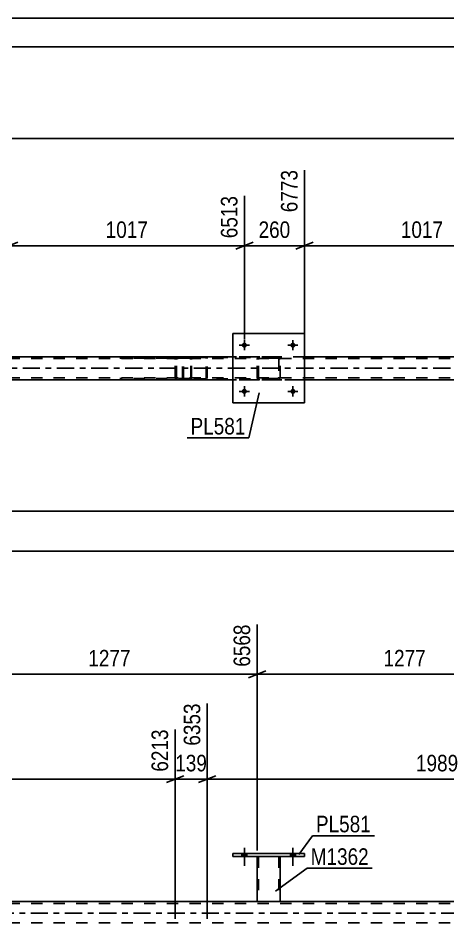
# Model space of a CAD drawing. Header units: millimetres. Extents: x -74 to 767, y -439 to 155.
# Drawn here: x 212.4 to 286.8, y -1.7 to 155 of the extents above; entities that cross this region are included whole.
import ezdxf

# ---------------------------------------------------------------- set-up
doc = ezdxf.new("R2010")
doc.units = ezdxf.units.MM
doc.linetypes.add('DXK_LINE_DOT2', pattern=[3.9198, 1.9599, -1.9599])
doc.linetypes.add('DXK_LINE_DOT3', pattern=[5.9187, 2.979, -0.9799, 0.9799, -0.9799])
doc.styles.add('Arial Narrow', font='ARIALN.TTF', dxfattribs={"height": 0.2})

# ---------------------------------------------------------------- blocks, each defined once
blk = doc.blocks.new('Unknown-814185030-1135')
at = {"color": 5, "linetype": 'Continuous'}
for p, q in [((767.06, 155), (-73.94, 155)), ((762.06, 150), (-68.94, 150))]:
    blk.add_line(p, q, dxfattribs=at)
blk = doc.blocks.new('Bolt-814185030-2466 - 2456')
at = {"linetype": 'Continuous'}
for points in [[(252.03, 98.36, -1), (251.15, 98.36, -1)], [(260.43, 98.36, -1), (259.55, 98.36, -1)]]:
    blk.add_hatch(color=1, dxfattribs=at).paths.add_polyline_path(points)
at = {"color": 1, "linetype": 'Continuous'}
for p, q in [((251.59, 99.24), (251.59, 97.48)), ((259.99, 99.24), (259.99, 97.48)), ((250.71, 98.36), (252.47, 98.36)), ((259.11, 98.36), (260.87, 98.36))]:
    blk.add_line(p, q, dxfattribs=at)
blk = doc.blocks.new('Bolt-814185030-2467 - 2456')
at = {"linetype": 'Continuous'}
for points in [[(252.03, 90.36, -1), (251.15, 90.36, -1)], [(260.43, 90.36, -1), (259.55, 90.36, -1)]]:
    blk.add_hatch(color=1, dxfattribs=at).paths.add_polyline_path(points)
at = {"color": 1, "linetype": 'Continuous'}
for p, q in [((251.59, 91.24), (251.59, 89.48)), ((259.99, 91.24), (259.99, 89.48)), ((250.71, 90.36), (252.47, 90.36)), ((259.11, 90.36), (260.87, 90.36))]:
    blk.add_line(p, q, dxfattribs=at)
blk = doc.blocks.new('Part-814185030-2602 - 2456')
at = {"color": 7, "linetype": 'DXK_LINE_DOT2'}
for p, q in [((639.97, 96.04), (35.67, 96.04)), ((261.99, 96.36), (249.59, 96.36)), ((639.97, 92.68), (35.67, 92.68)), ((636.85, 92.36), (45.27, 92.36)), ((261.99, 92.36), (249.59, 92.36))]:
    blk.add_line(p, q, dxfattribs=at)
at = {"color": 2, "linetype": 'Continuous'}
for p, q in [((249.59, 96.36), (210.91, 96.36)), ((300.67, 96.36), (261.99, 96.36)), ((249.59, 92.36), (210.91, 92.36)), ((300.67, 92.36), (261.99, 92.36))]:
    blk.add_line(p, q, dxfattribs=at)
at = {"color": 7, "linetype": 'DXK_LINE_DOT3'}
blk.add_line((35.67, 94.36), (639.97, 94.36), dxfattribs=at)
blk = doc.blocks.new('Part-814185030-2520 - 2456')
at = {"color": 2, "linetype": 'Continuous'}
for p, q in [((261.99, 100.36), (249.59, 100.36)), ((249.59, 100.36), (249.59, 88.36)), ((261.99, 88.36), (261.99, 100.36)), ((249.59, 88.36), (261.99, 88.36))]:
    blk.add_line(p, q, dxfattribs=at)
blk = doc.blocks.new('Part-814185030-2521 - 2456')
at = {"color": 7, "linetype": 'DXK_LINE_DOT2'}
for p, q in [((253.79, 95.88), (253.82, 96.07)), ((253.82, 96.07), (253.79, 95.88)), ((253.79, 92.84), (253.79, 95.88)), ((254.03, 95.88), (254.05, 95.98)), ((254.03, 92.84), (254.03, 95.88)), ((254.05, 95.98), (254.1, 96.05)), ((254.08, 96.33), (254.27, 96.36)), ((254.27, 96.36), (254.08, 96.33)), ((254.1, 96.05), (254.18, 96.11)), ((254.18, 96.11), (254.27, 96.12)), ((257.31, 96.36), (254.27, 96.36)), ((257.31, 96.12), (254.27, 96.12)), ((257.31, 96.36), (257.49, 96.33)), ((257.49, 96.33), (257.31, 96.36)), ((257.31, 96.12), (257.4, 96.11)), ((257.4, 96.11), (257.48, 96.05)), ((257.48, 96.05), (257.53, 95.98)), ((257.53, 95.98), (257.55, 95.88)), ((257.55, 95.88), (257.55, 92.84)), ((257.75, 96.07), (257.79, 95.88)), ((257.79, 95.88), (257.75, 96.07)), ((257.79, 92.84), (257.79, 95.88)), ((253.82, 92.66), (253.79, 92.84)), ((253.79, 92.84), (253.82, 92.66)), ((254.05, 92.75), (254.03, 92.84)), ((254.1, 92.67), (254.05, 92.75)), ((254.18, 92.62), (254.1, 92.67)), ((254.27, 92.6), (254.18, 92.62)), ((257.31, 92.6), (254.27, 92.6)), ((257.4, 92.62), (257.31, 92.6)), ((257.48, 92.67), (257.4, 92.62)), ((257.53, 92.75), (257.48, 92.67)), ((257.55, 92.84), (257.53, 92.75)), ((257.79, 92.84), (257.75, 92.66)), ((257.75, 92.66), (257.79, 92.84)), ((254.27, 92.36), (254.08, 92.4)), ((254.08, 92.4), (254.27, 92.36)), ((257.31, 92.36), (254.27, 92.36)), ((257.49, 92.4), (257.31, 92.36)), ((257.31, 92.36), (257.49, 92.4))]:
    blk.add_line(p, q, dxfattribs=at)
at = {"color": 7, "linetype": 'DXK_LINE_DOT3'}
blk.add_line((255.79, 94.36), (255.79, 94.36), dxfattribs=at)
at = {"color": 7, "linetype": 'DXK_LINE_DOT2'}
for centre, start, end in [((254.27, 95.88), 112.5, 157.5), ((254.27, 95.88), 112.5, 157.5), ((257.31, 95.88), 22.5, 67.5), ((257.31, 95.88), 22.5, 67.5), ((254.27, 92.84), 202.5, 247.5), ((254.27, 92.84), 202.5, 247.5), ((257.31, 92.84), 292.5, 337.5), ((257.31, 92.84), 292.5, 337.5)]:
    blk.add_arc(centre, 0.48, start, end, dxfattribs=at)
blk = doc.blocks.new('Part-814185030-2662 - 2456')
at = {"color": 7, "linetype": 'DXK_LINE_DOT2'}
for p, q in [((240.93, 96.17), (240.91, 96.04)), ((240.91, 92.68), (240.91, 96.04)), ((241.08, 96.04), (241.09, 96.11)), ((241.08, 92.68), (241.08, 96.04)), ((241.09, 96.11), (241.13, 96.16)), ((241.25, 96.36), (241.12, 96.34)), ((241.13, 96.16), (241.18, 96.19)), ((241.18, 96.19), (241.25, 96.2)), ((256.58, 96.36), (241.25, 96.36)), ((256.58, 96.2), (241.25, 96.2)), ((244.95, 96.34), (244.82, 96.36)), ((244.82, 96.2), (244.89, 96.19)), ((244.89, 96.19), (244.91, 96.18)), ((244.91, 96.18), (244.94, 96.16)), ((244.94, 96.16), (244.98, 96.11)), ((244.98, 96.11), (244.99, 96.04)), ((244.99, 92.68), (244.99, 96.04)), ((245.16, 96.04), (245.14, 96.17)), ((245.16, 92.68), (245.16, 96.04)), ((240.91, 92.68), (240.93, 92.56)), ((241.09, 92.62), (241.08, 92.68)), ((241.13, 92.57), (241.09, 92.62)), ((241.18, 92.54), (241.13, 92.57)), ((241.25, 92.52), (241.18, 92.54)), ((256.58, 92.52), (241.25, 92.52)), ((244.82, 92.52), (244.89, 92.54)), ((244.89, 92.54), (244.91, 92.55)), ((244.91, 92.55), (244.94, 92.57)), ((244.98, 92.62), (244.94, 92.57)), ((244.99, 92.68), (244.98, 92.62)), ((245.14, 92.56), (245.16, 92.68)), ((241.12, 92.39), (241.25, 92.36)), ((256.58, 92.36), (241.25, 92.36)), ((244.82, 92.36), (244.95, 92.39))]:
    blk.add_line(p, q, dxfattribs=at)
for centre, start, end in [((241.24, 96.03), 110.7583, 155.68), ((244.84, 96.03), 24.32, 69.2417), ((241.24, 92.7), 204.32, 249.2417)]:
    blk.add_arc(centre, 0.331, start, end, dxfattribs=at)
blk = doc.blocks.new('Part-814185030-2663 - 2456')
at = {"color": 7, "linetype": 'DXK_LINE_DOT2'}
for p, q in [((242.18, 96.36), (230.03, 96.36)), ((242.18, 96.12), (230.03, 96.12)), ((239.62, 96.02), (239.59, 95.88)), ((239.59, 92.84), (239.59, 95.88)), ((239.63, 96.07), (239.62, 96.02)), ((239.84, 95.88), (239.86, 95.98)), ((239.84, 92.84), (239.84, 95.88)), ((239.86, 95.98), (239.91, 96.05)), ((240.09, 96.36), (239.9, 96.33)), ((239.91, 96.05), (240, 96.11)), ((240, 96.11), (240.09, 96.12)), ((240.91, 96.12), (240.91, 96.36)), ((242.29, 96.33), (242.18, 96.36)), ((242.18, 96.12), (242.24, 96.11)), ((242.24, 96.11), (242.28, 96.05)), ((242.28, 96.05), (242.31, 95.98)), ((242.38, 96.22), (242.29, 96.33)), ((242.31, 95.98), (242.32, 95.88)), ((242.32, 92.84), (242.32, 95.88)), ((242.43, 96.07), (242.38, 96.22)), ((242.45, 95.88), (242.43, 96.07)), ((242.45, 92.84), (242.45, 95.88)), ((242.18, 92.6), (230.03, 92.6)), ((239.59, 92.84), (239.61, 92.76)), ((239.61, 92.76), (239.63, 92.66)), ((239.86, 92.75), (239.84, 92.84)), ((239.91, 92.67), (239.86, 92.75)), ((240, 92.62), (239.91, 92.67)), ((240.09, 92.6), (240, 92.62)), ((240.91, 92.36), (240.91, 92.6)), ((242.24, 92.62), (242.18, 92.6)), ((242.28, 92.67), (242.24, 92.62)), ((242.31, 92.75), (242.28, 92.67)), ((242.29, 92.4), (242.38, 92.5)), ((242.32, 92.84), (242.31, 92.75)), ((242.38, 92.5), (242.39, 92.54)), ((242.39, 92.54), (242.43, 92.66)), ((242.43, 92.66), (242.45, 92.84)), ((242.18, 92.36), (230.03, 92.36)), ((239.9, 92.4), (240.09, 92.36)), ((242.18, 92.36), (242.29, 92.4))]:
    blk.add_line(p, q, dxfattribs=at)
for centre, start, end in [((240.08, 95.87), 111.1941, 156.1506), ((240.08, 92.86), 203.8494, 248.8059)]:
    blk.add_arc(centre, 0.492, start, end, dxfattribs=at)
blk = doc.blocks.new('Bolt-814185030-3462 - 3452')
at = {"linetype": 'Continuous'}
for points in [[(251.15, 9.84), (252.03, 9.84), (252.03, 10.32), (251.15, 10.32)], [(259.55, 9.84), (260.43, 9.84), (260.43, 10.32), (259.55, 10.32)]]:
    blk.add_hatch(color=1, dxfattribs=at).paths.add_polyline_path(points)
at = {"color": 1, "linetype": 'Continuous'}
for p, q in [((251.59, 11.32), (251.59, 8.2)), ((259.99, 11.32), (259.99, 8.2)), ((251.15, 10.32), (251.15, 9.84)), ((252.03, 10.32), (252.03, 9.84)), ((259.55, 10.32), (259.55, 9.84)), ((260.43, 10.32), (260.43, 9.84))]:
    blk.add_line(p, q, dxfattribs=at)
blk = doc.blocks.new('Bolt-814185030-3463 - 3452')
at = {"linetype": 'Continuous'}
for points in [[(251.15, 9.84), (252.03, 9.84), (252.03, 10.32), (251.15, 10.32)], [(259.55, 9.84), (260.43, 9.84), (260.43, 10.32), (259.55, 10.32)]]:
    blk.add_hatch(color=1, dxfattribs=at).paths.add_polyline_path(points)
at = {"color": 1, "linetype": 'Continuous'}
for p, q in [((251.59, 11.32), (251.59, 8.2)), ((259.99, 11.32), (259.99, 8.2)), ((251.15, 10.32), (251.15, 9.84)), ((252.03, 10.32), (252.03, 9.84)), ((259.55, 10.32), (259.55, 9.84)), ((260.43, 10.32), (260.43, 9.84))]:
    blk.add_line(p, q, dxfattribs=at)
blk = doc.blocks.new('Part-814185030-3532 - 3452')
at = {"color": 2, "linetype": 'Continuous'}
for p, q in [((249.59, 10.32), (249.59, 9.84)), ((261.99, 10.32), (249.59, 10.32)), ((249.59, 9.84), (261.99, 9.84)), ((261.99, 9.84), (261.99, 10.32))]:
    blk.add_line(p, q, dxfattribs=at)
blk = doc.blocks.new('Part-814185030-3537 - 3452')
at = {"color": 2, "linetype": 'Continuous'}
for p, q in [((253.79, 9.84), (253.79, 2)), ((257.79, 9.84), (257.79, 2)), ((253.79, 2), (257.79, 2))]:
    blk.add_line(p, q, dxfattribs=at)
at = {"color": 7, "linetype": 'DXK_LINE_DOT2'}
for p, q in [((253.79, 9.84), (257.79, 9.84)), ((253.79, 9.84), (253.79, 9.84)), ((253.79, 9.84), (253.79, 9.84)), ((254.03, 9.84), (254.03, 2)), ((257.55, 9.84), (257.55, 2)), ((257.79, 9.84), (257.79, 9.84)), ((257.79, 9.84), (257.79, 9.84)), ((257.49, 2), (257.53, 2)), ((257.49, 2), (257.53, 2)), ((257.53, 2), (257.55, 2)), ((257.53, 2), (257.55, 2))]:
    blk.add_line(p, q, dxfattribs=at)
blk = doc.blocks.new('Part-814185030-3752 - 3452')
at = {"color": 7, "linetype": 'DXK_LINE_DOT2'}
for p, q in [((639.97, 1.68), (25.23, 1.68)), ((64.29, 2), (639.97, 2)), ((257.79, 2), (253.79, 2)), ((639.97, -1.68), (25.23, -1.68))]:
    blk.add_line(p, q, dxfattribs=at)
at = {"color": 2, "linetype": 'Continuous'}
for p, q in [((253.79, 2), (206.71, 2)), ((304.87, 2), (257.79, 2))]:
    blk.add_line(p, q, dxfattribs=at)
at = {"color": 7, "linetype": 'DXK_LINE_DOT3'}
blk.add_line((25.23, 0), (639.97, 0), dxfattribs=at)
blk = doc.blocks.new('StraightDimension-814185030-2803 - 2456')
at = {"color": 7, "linetype": 'Continuous'}
blk.add_line((10.44, 62.69), (639.97, 62.69), dxfattribs=at)
blk = doc.blocks.new('StraightDimension-814185030-2931 - 2456')
at = {"color": 7, "linetype": 'Continuous'}
blk.add_line((9.8, 134.12), (640.61, 134.12), dxfattribs=at)
blk = doc.blocks.new('StraightDimension-814185030-2954 - 2456')
at = {"color": 7, "linetype": 'Continuous'}
blk.add_line((74.46, 69.63), (639.97, 69.63), dxfattribs=at)
blk = doc.blocks.new('StraightDimension-814185030-11361 - 2456')
at = {"color": 7, "linetype": 'Continuous'}
for p, q in [((261.99, 97.36), (261.99, 128.69)), ((302.67, 99.36), (302.67, 124.19)), ((263.49, 116.18), (260.49, 114.98)), ((301.17, 114.98), (304.17, 116.18)), ((261.99, 115.58), (302.67, 115.58))]:
    blk.add_line(p, q, dxfattribs=at)
at = {"color": 0, "linetype": 'Continuous'}
blk.add_wipeout([(302.07, 124.79), (297.87, 124.79), (297.87, 116.28), (302.07, 116.28)], dxfattribs=at)
at = {"color": 0}
blk.add_wipeout([(286.58, 116.33), (286.58, 120.53), (278.07, 120.53), (278.07, 116.33)], dxfattribs=at)
at = {"color": 3, "linetype": 'Continuous', "style": 'Arial Narrow'}
blk.add_text('7790', height=2.863, rotation=90.0002, dxfattribs=at).set_placement((301.47, 116.88))
at = {"color": 3, "style": 'Arial Narrow'}
blk.add_text('1017', height=2.863, dxfattribs=at).set_placement((278.67, 116.93))
blk = doc.blocks.new('StraightDimension-814185030-11362 - 2456')
at = {"color": 7, "linetype": 'Continuous'}
for p, q in [((261.99, 97.36), (261.99, 128.69)), ((251.59, 99.36), (251.59, 124.19)), ((250.09, 114.98), (253.09, 116.18)), ((263.49, 116.18), (260.49, 114.98)), ((251.59, 115.58), (261.99, 115.58))]:
    blk.add_line(p, q, dxfattribs=at)
at = {"color": 0}
blk.add_wipeout([(260.13, 116.33), (260.13, 120.53), (253.45, 120.53), (253.45, 116.33)], dxfattribs=at)
at = {"color": 3, "style": 'Arial Narrow'}
blk.add_text('260', height=2.863, dxfattribs=at).set_placement((254.05, 116.93))
at = {"color": 0, "linetype": 'Continuous'}
blk.add_wipeout([(261.39, 129.29), (257.19, 129.29), (257.19, 120.78), (261.39, 120.78)], dxfattribs=at)
at = {"color": 3, "linetype": 'Continuous', "style": 'Arial Narrow'}
blk.add_text('6773', height=2.863, rotation=90.0002, dxfattribs=at).set_placement((260.79, 121.38))
blk = doc.blocks.new('StraightDimension-814185030-11363 - 2456')
at = {"color": 7, "linetype": 'Continuous'}
for p, q in [((210.91, 97.36), (210.91, 128.69)), ((251.59, 99.36), (251.59, 124.19)), ((212.41, 116.18), (209.41, 114.98)), ((250.09, 114.98), (253.09, 116.18)), ((210.91, 115.58), (251.59, 115.58))]:
    blk.add_line(p, q, dxfattribs=at)
at = {"color": 0, "linetype": 'Continuous'}
blk.add_wipeout([(250.99, 124.79), (246.79, 124.79), (246.79, 116.28), (250.99, 116.28)], dxfattribs=at)
at = {"color": 0}
blk.add_wipeout([(235.5, 116.33), (235.5, 120.53), (226.99, 120.53), (226.99, 116.33)], dxfattribs=at)
at = {"color": 3, "linetype": 'Continuous', "style": 'Arial Narrow'}
blk.add_text('6513', height=2.863, rotation=90.0002, dxfattribs=at).set_placement((250.39, 116.88))
at = {"color": 3, "style": 'Arial Narrow'}
blk.add_text('1017', height=2.863, dxfattribs=at).set_placement((227.59, 116.93))
blk = doc.blocks.new('StraightDimension-814185030-4439 - 3452')
at = {"color": 7, "linetype": 'Continuous'}
for p, q in [((245.16, -1), (245.16, 36.32)), ((239.59, -1), (239.59, 31.82)), ((238.09, 22.61), (241.09, 23.81)), ((246.66, 23.81), (243.66, 22.61)), ((239.59, 23.21), (245.16, 23.21))]:
    blk.add_line(p, q, dxfattribs=at)
at = {"color": 0}
blk.add_wipeout([(245.72, 23.96), (245.72, 28.16), (239.03, 28.16), (239.03, 23.96)], dxfattribs=at)
at = {"color": 3, "style": 'Arial Narrow'}
blk.add_text('139', height=2.863, dxfattribs=at).set_placement((239.63, 24.56))
at = {"color": 0, "linetype": 'Continuous'}
blk.add_wipeout([(244.56, 36.92), (240.36, 36.92), (240.36, 28.41), (244.56, 28.41)], dxfattribs=at)
at = {"color": 3, "linetype": 'Continuous', "style": 'Arial Narrow'}
blk.add_text('6353', height=2.863, rotation=90.0002, dxfattribs=at).set_placement((243.96, 29.01))
blk = doc.blocks.new('StraightDimension-814185030-4415 - 3452')
at = {"color": 7, "linetype": 'Continuous'}
for p, q in [((245.16, -1), (245.16, 36.32)), ((324.72, -1), (324.72, 31.82)), ((246.66, 23.81), (243.66, 22.61)), ((323.22, 22.61), (326.22, 23.81)), ((245.16, 23.21), (324.72, 23.21))]:
    blk.add_line(p, q, dxfattribs=at)
at = {"color": 0, "linetype": 'Continuous'}
blk.add_wipeout([(324.12, 32.42), (319.92, 32.42), (319.92, 23.91), (324.12, 23.91)], dxfattribs=at)
at = {"color": 0}
blk.add_wipeout([(289.2, 23.96), (289.2, 28.16), (280.69, 28.16), (280.69, 23.96)], dxfattribs=at)
at = {"color": 3, "linetype": 'Continuous', "style": 'Arial Narrow'}
blk.add_text('8342', height=2.863, rotation=90.0002, dxfattribs=at).set_placement((323.52, 24.51))
at = {"color": 3, "style": 'Arial Narrow'}
blk.add_text('1989', height=2.863, dxfattribs=at).set_placement((281.29, 24.56))
blk = doc.blocks.new('StraightDimension-814185030-4463 - 3452')
at = {"color": 7, "linetype": 'Continuous'}
for p, q in [((160.03, -1), (160.03, 36.32)), ((239.59, -1), (239.59, 31.82)), ((161.53, 23.81), (158.53, 22.61)), ((238.09, 22.61), (241.09, 23.81)), ((160.03, 23.21), (239.59, 23.21))]:
    blk.add_line(p, q, dxfattribs=at)
at = {"color": 0, "linetype": 'Continuous'}
blk.add_wipeout([(238.99, 32.42), (234.79, 32.42), (234.79, 23.91), (238.99, 23.91)], dxfattribs=at)
at = {"color": 0}
blk.add_wipeout([(204.07, 23.96), (204.07, 28.16), (195.55, 28.16), (195.55, 23.96)], dxfattribs=at)
at = {"color": 3, "linetype": 'Continuous', "style": 'Arial Narrow'}
blk.add_text('6213', height=2.863, rotation=90.0002, dxfattribs=at).set_placement((238.39, 24.51))
at = {"color": 3, "style": 'Arial Narrow'}
blk.add_text('1989', height=2.863, dxfattribs=at).set_placement((196.15, 24.56))
blk = doc.blocks.new('StraightDimension-814185030-10007 - 3452')
at = {"color": 7, "linetype": 'Continuous'}
for p, q in [((253.79, 10.84), (253.79, 49.99)), ((304.87, 10.84), (304.87, 49.99)), ((255.29, 41.98), (252.29, 40.78)), ((253.79, 41.38), (304.87, 41.38)), ((303.37, 40.78), (306.37, 41.98))]:
    blk.add_line(p, q, dxfattribs=at)
at = {"color": 0, "linetype": 'Continuous'}
blk.add_wipeout([(304.27, 50.59), (300.07, 50.59), (300.07, 42.08), (304.27, 42.08)], dxfattribs=at)
at = {"color": 0}
blk.add_wipeout([(283.59, 42.13), (283.59, 46.33), (275.07, 46.33), (275.07, 42.13)], dxfattribs=at)
at = {"color": 3, "linetype": 'Continuous', "style": 'Arial Narrow'}
blk.add_text('7845', height=2.863, rotation=90.0002, dxfattribs=at).set_placement((303.67, 42.68))
at = {"color": 3, "style": 'Arial Narrow'}
blk.add_text('1277', height=2.863, dxfattribs=at).set_placement((275.67, 42.73))
blk = doc.blocks.new('StraightDimension-814185030-10008 - 3452')
at = {"color": 7, "linetype": 'Continuous'}
for p, q in [((202.71, 10.84), (202.71, 49.99)), ((253.79, 10.84), (253.79, 49.99)), ((204.21, 41.98), (201.21, 40.78)), ((202.71, 41.38), (253.79, 41.38)), ((252.29, 40.78), (255.29, 41.98))]:
    blk.add_line(p, q, dxfattribs=at)
at = {"color": 0, "linetype": 'Continuous'}
blk.add_wipeout([(253.19, 50.59), (248.99, 50.59), (248.99, 42.08), (253.19, 42.08)], dxfattribs=at)
at = {"color": 0}
blk.add_wipeout([(232.5, 42.13), (232.5, 46.33), (223.99, 46.33), (223.99, 42.13)], dxfattribs=at)
at = {"color": 3, "linetype": 'Continuous', "style": 'Arial Narrow'}
blk.add_text('6568', height=2.863, rotation=90.0002, dxfattribs=at).set_placement((252.59, 42.68))
at = {"color": 3, "style": 'Arial Narrow'}
blk.add_text('1277', height=2.863, dxfattribs=at).set_placement((224.59, 42.73))
blk = doc.blocks.new('Mark-814185030-2516 - 2456')
at = {"color": 0}
blk.add_wipeout([(251.78, 82.89), (251.78, 85.89), (242.28, 85.89), (242.28, 82.89)], dxfattribs=at)
blk.add_wipeout([(251.78, 82.89), (251.78, 85.89), (242.28, 85.89), (242.28, 82.89)], dxfattribs=at)
at = {"color": 30, "linetype": 'Continuous'}
for p in [(254.18, 90.08), (241.68, 82.29)]:
    blk.add_line(p, (252.38, 82.29), dxfattribs=at)
at = {"color": 3, "style": 'Arial Narrow'}
blk.add_text('PL581', height=2.863, dxfattribs=at).set_placement((242.28, 82.89))
blk = doc.blocks.new('Mark-814185030-3528 - 3452')
at = {"color": 0}
blk.add_wipeout([(273.49, 14.01), (273.49, 17.01), (263.98, 17.01), (263.98, 14.01)], dxfattribs=at)
blk.add_wipeout([(273.49, 14.01), (273.49, 17.01), (263.98, 17.01), (263.98, 14.01)], dxfattribs=at)
at = {"color": 30, "linetype": 'Continuous'}
for p, q in [((261.01, 10.19), (263.38, 13.41)), ((263.38, 13.41), (274.09, 13.41))]:
    blk.add_line(p, q, dxfattribs=at)
at = {"color": 3, "style": 'Arial Narrow'}
blk.add_text('PL581', height=2.863, dxfattribs=at).set_placement((263.98, 14.01))
blk = doc.blocks.new('Mark-814185030-3533 - 3452')
at = {"color": 0}
blk.add_wipeout([(273.12, 8.37), (273.12, 11.37), (263.07, 11.37), (263.07, 8.37)], dxfattribs=at)
blk.add_wipeout([(273.12, 8.37), (273.12, 11.37), (263.07, 11.37), (263.07, 8.37)], dxfattribs=at)
at = {"color": 30, "linetype": 'Continuous'}
for p, q in [((256.95, 3.8), (262.47, 7.77)), ((262.47, 7.77), (273.72, 7.77))]:
    blk.add_line(p, q, dxfattribs=at)
at = {"color": 3, "style": 'Arial Narrow'}
blk.add_text('M1362', height=2.863, dxfattribs=at).set_placement((263.07, 8.37))

msp = doc.modelspace()

# ---------------------------------------------------------------- block references
for name in ['Unknown-814185030-1135', 'Part-814185030-2520 - 2456', 'Bolt-814185030-2466 - 2456', 'Part-814185030-2602 - 2456', 'Part-814185030-2663 - 2456', 'Part-814185030-2662 - 2456', 'Part-814185030-2521 - 2456', 'Bolt-814185030-2467 - 2456', 'Bolt-814185030-3462 - 3452', 'Bolt-814185030-3463 - 3452', 'Part-814185030-3532 - 3452', 'Part-814185030-3537 - 3452', 'Part-814185030-3752 - 3452']:
    msp.add_blockref(name, (0, 0))

# ---------------------------------------------------------------- next in the draw order: block references
for name in ['StraightDimension-814185030-2931 - 2456', 'StraightDimension-814185030-2803 - 2456', 'StraightDimension-814185030-4439 - 3452']:
    msp.add_blockref(name, (0, 0))

# ---------------------------------------------------------------- next in the draw order: block references
for name in ['StraightDimension-814185030-11361 - 2456', 'StraightDimension-814185030-2954 - 2456', 'StraightDimension-814185030-4463 - 3452', 'StraightDimension-814185030-4415 - 3452']:
    msp.add_blockref(name, (0, 0))

# ---------------------------------------------------------------- next in the draw order: block references
for name in ['StraightDimension-814185030-11362 - 2456', 'Mark-814185030-2516 - 2456', 'StraightDimension-814185030-10007 - 3452']:
    msp.add_blockref(name, (0, 0))

# ---------------------------------------------------------------- next in the draw order: block references
for name in ['StraightDimension-814185030-11363 - 2456', 'StraightDimension-814185030-10008 - 3452', 'Mark-814185030-3528 - 3452']:
    msp.add_blockref(name, (0, 0))

# ---------------------------------------------------------------- next in the draw order: block references
msp.add_blockref('Mark-814185030-3533 - 3452', (0, 0))

doc.saveas('drawing.dxf')
